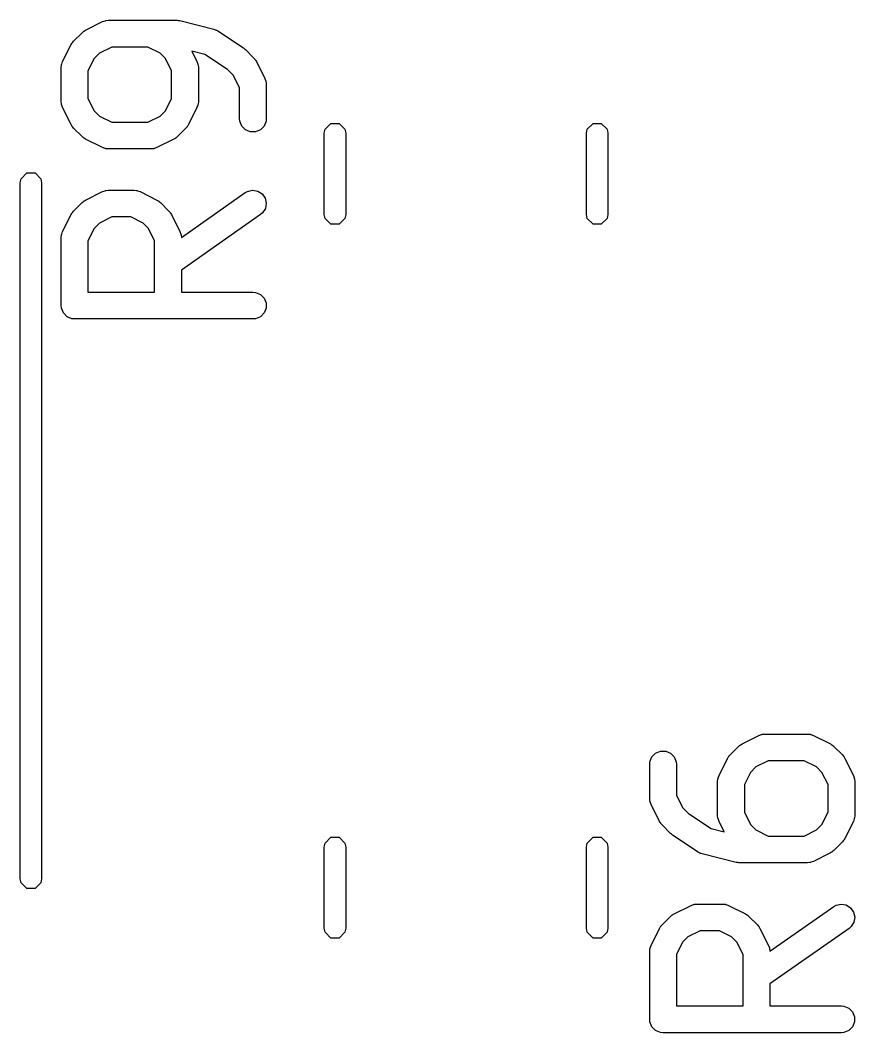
# Model space of a CAD drawing. Extents: x 1.5 to 88.5, y 4.3 to 54.6.
# Drawn here: x 16.96 to 21.64, y 32.19 to 37.86 of the extents above; entities that cross this region are included whole.
import ezdxf

# ---------------------------------------------------------------- set-up
doc = ezdxf.new("R2010")
doc.units = 0
doc.layers.add('BLACK', color=7, linetype='CONTINUOUS')

msp = doc.modelspace()

# ---------------------------------------------------------------- linework, layer by layer
at = {"layer": 'BLACK', "linetype": 'CONTINUOUS'}
for p, q in [((17.329017, 37.805177), (17.424255, 37.852796)), ((17.424255, 37.852796), (17.437986, 37.858051)), ((17.437986, 37.858051), (17.440675, 37.858242)), ((17.440675, 37.858242), (17.443164, 37.859273)), ((17.443164, 37.859273), (17.457796, 37.860714)), ((17.457796, 37.860714), (17.838748, 37.860714)), ((17.838748, 37.860714), (17.841301, 37.860462)), ((17.841301, 37.860462), (17.842394, 37.860625)), ((17.842394, 37.860625), (17.847867, 37.859815)), ((17.847867, 37.859815), (17.85338, 37.859273)), ((17.85338, 37.859273), (17.854401, 37.85885)), ((17.854401, 37.85885), (17.856938, 37.858475)), ((17.856938, 37.858475), (18.047414, 37.810856)), ((17.261906, 37.743509), (17.309525, 37.791128)), ((17.309525, 37.791128), (17.315274, 37.795846)), ((17.315274, 37.795846), (17.316574, 37.797345)), ((17.316574, 37.797345), (17.318833, 37.798766)), ((17.318833, 37.798766), (17.32089, 37.800455)), ((17.32089, 37.800455), (17.322717, 37.801212)), ((17.322717, 37.801212), (17.329017, 37.805177)), ((18.047414, 37.810856), (18.056036, 37.807775)), ((18.056036, 37.807775), (18.057853, 37.807416)), ((18.057853, 37.807416), (18.0595, 37.806537)), ((18.0595, 37.806537), (18.06126, 37.805909)), ((18.06126, 37.805909), (18.062748, 37.804805)), ((18.062748, 37.804805), (18.070827, 37.800499)), ((18.070827, 37.800499), (18.213684, 37.705261)), ((17.251821, 37.730316), (17.252579, 37.732144)), ((17.252579, 37.732144), (17.254267, 37.7342)), ((17.254267, 37.7342), (17.255689, 37.73646)), ((17.255689, 37.73646), (17.257187, 37.737759)), ((17.257187, 37.737759), (17.261906, 37.743509)), ((17.200238, 37.628779), (17.247857, 37.724017)), ((17.247857, 37.724017), (17.251821, 37.730316)), ((17.406985, 37.676456), (17.376578, 37.646049)), ((17.475501, 37.710714), (17.406985, 37.676456)), ((17.678186, 37.710714), (17.475501, 37.710714)), ((17.746702, 37.676456), (17.678186, 37.710714)), ((17.777109, 37.646049), (17.746702, 37.676456)), ((17.99843, 37.668484), (17.924334, 37.687009)), ((17.924334, 37.687009), (17.953449, 37.628779)), ((18.213684, 37.705261), (18.213724, 37.705227)), ((18.213724, 37.705227), (18.213748, 37.705218)), ((18.213748, 37.705218), (18.219324, 37.700641)), ((18.219324, 37.700641), (18.225059, 37.695945)), ((18.225059, 37.695945), (18.225073, 37.695923)), ((18.225073, 37.695923), (18.225113, 37.695891)), ((18.225113, 37.695891), (18.272733, 37.648272)), ((17.194983, 37.615047), (17.200238, 37.628779)), ((17.376578, 37.646049), (17.34232, 37.577533)), ((17.811367, 37.577533), (17.777109, 37.646049)), ((17.953449, 37.628779), (17.958704, 37.615048)), ((18.124299, 37.584572), (17.99843, 37.668484)), ((18.272733, 37.648272), (18.277451, 37.642522)), ((18.277451, 37.642522), (18.278951, 37.641222)), ((18.278951, 37.641222), (18.280373, 37.638962)), ((18.280373, 37.638962), (18.282061, 37.636906)), ((18.282061, 37.636906), (18.282818, 37.635078)), ((18.282818, 37.635078), (18.286783, 37.628779)), ((18.286783, 37.628779), (18.334402, 37.533541)), ((17.19232, 37.595238), (17.193761, 37.60987)), ((17.19232, 37.404762), (17.19232, 37.595238)), ((17.193761, 37.60987), (17.194792, 37.612359)), ((17.194792, 37.612359), (17.194983, 37.615047)), ((17.34232, 37.577533), (17.34232, 37.422467)), ((17.811367, 37.422467), (17.811367, 37.577533)), ((17.958704, 37.615048), (17.958895, 37.612358)), ((17.958895, 37.612358), (17.959926, 37.60987)), ((17.959926, 37.60987), (17.961367, 37.595238)), ((17.961367, 37.595238), (17.961367, 37.404762)), ((18.158062, 37.55081), (18.124299, 37.584572)), ((18.19232, 37.482295), (18.158062, 37.55081)), ((18.334402, 37.533541), (18.339657, 37.51981)), ((18.339657, 37.51981), (18.339848, 37.51712)), ((18.339848, 37.51712), (18.340879, 37.514632)), ((18.340879, 37.514632), (18.34232, 37.5)), ((18.19232, 37.309524), (18.19232, 37.482295)), ((18.34232, 37.5), (18.34232, 37.309524)), ((17.193761, 37.39013), (17.19232, 37.404762)), ((17.34232, 37.422467), (17.376578, 37.353951)), ((17.777109, 37.353951), (17.811367, 37.422467)), ((17.961367, 37.404762), (17.959926, 37.39013)), ((17.194792, 37.38764), (17.193761, 37.39013)), ((17.194983, 37.384953), (17.194792, 37.38764)), ((17.200238, 37.371221), (17.194983, 37.384953)), ((17.247857, 37.275983), (17.200238, 37.371221)), ((17.376578, 37.353951), (17.406985, 37.323544)), ((17.746702, 37.323544), (17.777109, 37.353951)), ((17.953449, 37.371221), (17.90583, 37.275983)), ((17.958704, 37.384952), (17.953449, 37.371221)), ((17.958895, 37.387641), (17.958704, 37.384952)), ((17.959926, 37.39013), (17.958895, 37.387641)), ((17.406985, 37.323544), (17.475501, 37.289286)), ((17.475501, 37.289286), (17.678186, 37.289286)), ((17.678186, 37.289286), (17.746702, 37.323544)), ((18.193761, 37.294892), (18.19232, 37.309524)), ((18.20496, 37.267856), (18.193761, 37.294892)), ((18.340879, 37.294892), (18.32968, 37.267856)), ((18.34232, 37.309524), (18.340879, 37.294892)), ((18.672068, 37.250025), (18.70454, 37.282497)), ((18.70454, 37.282497), (18.750462, 37.282497)), ((18.750462, 37.282497), (18.782934, 37.250025)), ((20.142068, 37.250025), (20.17454, 37.282497)), ((20.17454, 37.282497), (20.220462, 37.282497)), ((20.220462, 37.282497), (20.252934, 37.250025)), ((17.251821, 37.269683), (17.247857, 37.275983)), ((17.252579, 37.267856), (17.251821, 37.269683)), ((17.254267, 37.265799), (17.252579, 37.267856)), ((17.255689, 37.26354), (17.254267, 37.265799)), ((17.257187, 37.26224), (17.255689, 37.26354)), ((17.261906, 37.256491), (17.257187, 37.26224)), ((17.309525, 37.208872), (17.261906, 37.256491)), ((17.891781, 37.256491), (17.844162, 37.208872)), ((17.896499, 37.26224), (17.891781, 37.256491)), ((17.897998, 37.26354), (17.896499, 37.26224)), ((17.899419, 37.265799), (17.897998, 37.26354)), ((17.901108, 37.267856), (17.899419, 37.265799)), ((17.901865, 37.269683), (17.901108, 37.267856)), ((17.90583, 37.275983), (17.901865, 37.269683)), ((18.225652, 37.247164), (18.20496, 37.267856)), ((18.252688, 37.235965), (18.225652, 37.247164)), ((18.281952, 37.235965), (18.252688, 37.235965)), ((18.308988, 37.247164), (18.281952, 37.235965)), ((18.32968, 37.267856), (18.308988, 37.247164)), ((18.667501, 37.227064), (18.672068, 37.250025)), ((18.667501, 36.772936), (18.667501, 37.227064)), ((18.782934, 37.250025), (18.787501, 37.227064)), ((18.787501, 37.227064), (18.787501, 36.772936)), ((20.137501, 37.227064), (20.142068, 37.250025)), ((20.137501, 36.772936), (20.137501, 37.227064)), ((20.252934, 37.250025), (20.257501, 37.227064)), ((20.257501, 37.227064), (20.257501, 36.772936)), ((17.315274, 37.204153), (17.309525, 37.208872)), ((17.316574, 37.202655), (17.315274, 37.204153)), ((17.318833, 37.201233), (17.316574, 37.202655)), ((17.32089, 37.199545), (17.318833, 37.201233)), ((17.322717, 37.198787), (17.32089, 37.199545)), ((17.329017, 37.194823), (17.322717, 37.198787)), ((17.424255, 37.147204), (17.329017, 37.194823)), ((17.82467, 37.194823), (17.729432, 37.147204)), ((17.830969, 37.198787), (17.82467, 37.194823)), ((17.832797, 37.199545), (17.830969, 37.198787)), ((17.834853, 37.201233), (17.832797, 37.199545)), ((17.837113, 37.202655), (17.834853, 37.201233)), ((17.838412, 37.204153), (17.837113, 37.202655)), ((17.844162, 37.208872), (17.838412, 37.204153)), ((17.437986, 37.141949), (17.424255, 37.147204)), ((17.440675, 37.141757), (17.437986, 37.141949)), ((17.443164, 37.140727), (17.440675, 37.141757)), ((17.457796, 37.139286), (17.443164, 37.140727)), ((17.695891, 37.139286), (17.457796, 37.139286)), ((17.710523, 37.140727), (17.695891, 37.139286)), ((17.713012, 37.141758), (17.710523, 37.140727)), ((17.7157, 37.141949), (17.713012, 37.141758)), ((17.729432, 37.147204), (17.7157, 37.141949)), ((16.967068, 36.972961), (16.99954, 37.005433)), ((16.99954, 37.005433), (17.045462, 37.005433)), ((17.045462, 37.005433), (17.077934, 36.972961)), ((16.9625, 35), (16.962501, 36.95)), ((16.962501, 36.95), (16.967068, 36.972961)), ((17.077934, 36.972961), (17.082501, 36.95)), ((17.082501, 36.95), (17.0825, 35)), ((17.329017, 36.852796), (17.424255, 36.900415)), ((17.424255, 36.900415), (17.437986, 36.90567)), ((17.437986, 36.90567), (17.440675, 36.905861)), ((17.440675, 36.905861), (17.443164, 36.906892)), ((17.443164, 36.906892), (17.457796, 36.908333)), ((17.457796, 36.908333), (17.600653, 36.908333)), ((17.600653, 36.908333), (17.615285, 36.906892)), ((17.615285, 36.906892), (17.617774, 36.90586)), ((17.617774, 36.90586), (17.620462, 36.90567)), ((17.620462, 36.90567), (17.634194, 36.900415)), ((17.634194, 36.900415), (17.729432, 36.852796)), ((17.866019, 36.643972), (18.224311, 36.894776)), ((18.224311, 36.894776), (18.237124, 36.901986)), ((18.237124, 36.901986), (18.265695, 36.908315)), ((18.265695, 36.908315), (18.294513, 36.90323)), ((18.294513, 36.90323), (18.319191, 36.887503)), ((18.319191, 36.887503), (18.335973, 36.863529)), ((17.261906, 36.791128), (17.309525, 36.838747)), ((17.309525, 36.838747), (17.315274, 36.843465)), ((17.315274, 36.843465), (17.316574, 36.844964)), ((17.316574, 36.844964), (17.318833, 36.846385)), ((17.318833, 36.846385), (17.32089, 36.848074)), ((17.32089, 36.848074), (17.322717, 36.848831)), ((17.322717, 36.848831), (17.329017, 36.852796)), ((17.729432, 36.852796), (17.735731, 36.848831)), ((17.735731, 36.848831), (17.737559, 36.848074)), ((17.737559, 36.848074), (17.739615, 36.846385)), ((17.739615, 36.846385), (17.741875, 36.844964)), ((17.741875, 36.844964), (17.743174, 36.843465)), ((17.743174, 36.843465), (17.748924, 36.838747)), ((17.748924, 36.838747), (17.796543, 36.791128)), ((18.335973, 36.863529), (18.342303, 36.834958)), ((18.342303, 36.834958), (18.337217, 36.806141)), ((17.200238, 36.676398), (17.247857, 36.771636)), ((17.247857, 36.771636), (17.251821, 36.777935)), ((17.251821, 36.777935), (17.252579, 36.779763)), ((17.252579, 36.779763), (17.254267, 36.781819)), ((17.254267, 36.781819), (17.255689, 36.784079)), ((17.255689, 36.784079), (17.257187, 36.785378)), ((17.257187, 36.785378), (17.261906, 36.791128)), ((17.796543, 36.791128), (17.801261, 36.785378)), ((17.801261, 36.785378), (17.80276, 36.784079)), ((17.80276, 36.784079), (17.804181, 36.781819)), ((17.804181, 36.781819), (17.80587, 36.779763)), ((17.80587, 36.779763), (17.806627, 36.777935)), ((17.806627, 36.777935), (17.810592, 36.771636)), ((17.810592, 36.771636), (17.858211, 36.676398)), ((18.31033, 36.771891), (17.866129, 36.46095)), ((18.32149, 36.781462), (18.31033, 36.771891)), ((18.337217, 36.806141), (18.32149, 36.781462)), ((18.672068, 36.749975), (18.667501, 36.772936)), ((18.787501, 36.772936), (18.782934, 36.749975)), ((20.142068, 36.749975), (20.137501, 36.772936)), ((20.257501, 36.772936), (20.252934, 36.749975)), ((17.406985, 36.724075), (17.376578, 36.693668)), ((17.475501, 36.758333), (17.406985, 36.724075)), ((17.582948, 36.758333), (17.475501, 36.758333)), ((17.651464, 36.724075), (17.582948, 36.758333)), ((17.681871, 36.693668), (17.651464, 36.724075)), ((18.70454, 36.717503), (18.672068, 36.749975)), ((18.750462, 36.717503), (18.70454, 36.717503)), ((18.782934, 36.749975), (18.750462, 36.717503)), ((20.17454, 36.717503), (20.142068, 36.749975)), ((20.220462, 36.717503), (20.17454, 36.717503)), ((20.252934, 36.749975), (20.220462, 36.717503)), ((17.19232, 36.642857), (17.193761, 36.657489)), ((17.193761, 36.657489), (17.194792, 36.659978)), ((17.194792, 36.659978), (17.194983, 36.662666)), ((17.194983, 36.662666), (17.200238, 36.676398)), ((17.376578, 36.693668), (17.34232, 36.625152)), ((17.716129, 36.625152), (17.681871, 36.693668)), ((17.858211, 36.676398), (17.863466, 36.662667)), ((17.863466, 36.662667), (17.863657, 36.659977)), ((17.863657, 36.659977), (17.864688, 36.657489)), ((17.864688, 36.657489), (17.866019, 36.643972)), ((17.19232, 36.261905), (17.19232, 36.642857)), ((17.34232, 36.625152), (17.34232, 36.336905)), ((17.716129, 36.336905), (17.716129, 36.625152)), ((17.866129, 36.46095), (17.866129, 36.336905)), ((17.34232, 36.336905), (17.716129, 36.336905)), ((17.866129, 36.336905), (18.26732, 36.336905)), ((18.26732, 36.336905), (18.281952, 36.335464)), ((18.281952, 36.335464), (18.308988, 36.324265)), ((18.308988, 36.324265), (18.32968, 36.303573)), ((17.193761, 36.247273), (17.19232, 36.261905)), ((18.32968, 36.303573), (18.340879, 36.276537)), ((18.340879, 36.276537), (18.340879, 36.247273)), ((17.20496, 36.220237), (17.193761, 36.247273)), ((17.225652, 36.199545), (17.20496, 36.220237)), ((17.252688, 36.188346), (17.225652, 36.199545)), ((18.308988, 36.199545), (18.281952, 36.188346)), ((18.32968, 36.220237), (18.308988, 36.199545)), ((18.340879, 36.247273), (18.32968, 36.220237)), ((17.26732, 36.186905), (17.252688, 36.188346)), ((18.26732, 36.186905), (17.26732, 36.186905)), ((18.281952, 36.188346), (18.26732, 36.186905)), ((16.962501, 33.05), (16.9625, 35)), ((17.0825, 35), (17.082501, 33.05)), ((21.009969, 33.805177), (21.105207, 33.852796)), ((21.105207, 33.852796), (21.118938, 33.858051)), ((21.118938, 33.858051), (21.121627, 33.858242)), ((21.121627, 33.858242), (21.124116, 33.859273)), ((21.124116, 33.859273), (21.138748, 33.860714)), ((21.138748, 33.860714), (21.376843, 33.860714)), ((21.376843, 33.860714), (21.391475, 33.859273)), ((21.391475, 33.859273), (21.393964, 33.858241)), ((21.393964, 33.858241), (21.396652, 33.858051)), ((21.396652, 33.858051), (21.410384, 33.852796)), ((21.410384, 33.852796), (21.505622, 33.805177)), ((20.525652, 33.752836), (20.552688, 33.764035)), ((20.552688, 33.764035), (20.581952, 33.764035)), ((20.581952, 33.764035), (20.608988, 33.752836)), ((20.942858, 33.743509), (20.990477, 33.791128)), ((20.990477, 33.791128), (20.996226, 33.795846)), ((20.996226, 33.795846), (20.997526, 33.797345)), ((20.997526, 33.797345), (20.999785, 33.798766)), ((20.999785, 33.798766), (21.001842, 33.800455)), ((21.001842, 33.800455), (21.003669, 33.801212)), ((21.003669, 33.801212), (21.009969, 33.805177)), ((21.505622, 33.805177), (21.511918, 33.801213)), ((21.511918, 33.801213), (21.513748, 33.800456)), ((21.513748, 33.800456), (21.515806, 33.798766)), ((21.515806, 33.798766), (21.518065, 33.797345)), ((21.518065, 33.797345), (21.519364, 33.795846)), ((21.519364, 33.795846), (21.525113, 33.791129)), ((21.525113, 33.791129), (21.572733, 33.74351)), ((20.49232, 33.690476), (20.493761, 33.705108)), ((20.493761, 33.705108), (20.50496, 33.732144)), ((20.50496, 33.732144), (20.525652, 33.752836)), ((20.608988, 33.752836), (20.62968, 33.732144)), ((20.62968, 33.732144), (20.640879, 33.705108)), ((20.640879, 33.705108), (20.64232, 33.690476)), ((20.88119, 33.628779), (20.928809, 33.724017)), ((20.928809, 33.724017), (20.932773, 33.730316)), ((20.932773, 33.730316), (20.933531, 33.732144)), ((20.933531, 33.732144), (20.935219, 33.7342)), ((20.935219, 33.7342), (20.936641, 33.73646)), ((20.936641, 33.73646), (20.938139, 33.737759)), ((20.938139, 33.737759), (20.942858, 33.743509)), ((21.156453, 33.710714), (21.087937, 33.676456)), ((21.359138, 33.710714), (21.156453, 33.710714)), ((21.427654, 33.676455), (21.359138, 33.710714)), ((21.572733, 33.74351), (21.577451, 33.73776)), ((21.577451, 33.73776), (21.578951, 33.73646)), ((21.578951, 33.73646), (21.580373, 33.7342)), ((21.580373, 33.7342), (21.582061, 33.732144)), ((21.582061, 33.732144), (21.582818, 33.730316)), ((21.582818, 33.730316), (21.586783, 33.724017)), ((21.586783, 33.724017), (21.634402, 33.628779)), ((20.49232, 33.5), (20.49232, 33.690476)), ((20.64232, 33.690476), (20.64232, 33.517705)), ((21.05753, 33.646049), (21.023272, 33.577533)), ((21.087937, 33.676456), (21.05753, 33.646049)), ((21.458062, 33.646048), (21.427654, 33.676455)), ((21.49232, 33.577533), (21.458062, 33.646048)), ((20.873272, 33.595238), (20.874713, 33.60987)), ((20.873272, 33.404762), (20.873272, 33.595238)), ((20.874713, 33.60987), (20.875744, 33.612359)), ((20.875744, 33.612359), (20.875935, 33.615047)), ((20.875935, 33.615047), (20.88119, 33.628779)), ((21.634402, 33.628779), (21.639657, 33.615048)), ((21.639657, 33.615048), (21.639848, 33.612358)), ((21.639848, 33.612358), (21.640879, 33.60987)), ((21.640879, 33.60987), (21.64232, 33.595238)), ((21.64232, 33.595238), (21.64232, 33.404762)), ((21.023272, 33.577533), (21.023272, 33.422467)), ((21.49232, 33.422467), (21.49232, 33.577533)), ((20.493761, 33.485368), (20.49232, 33.5)), ((20.494792, 33.482878), (20.493761, 33.485368)), ((20.494983, 33.480191), (20.494792, 33.482878)), ((20.500238, 33.466459), (20.494983, 33.480191)), ((20.64232, 33.517705), (20.676578, 33.449189)), ((20.547857, 33.371221), (20.500238, 33.466459)), ((20.676578, 33.449189), (20.710338, 33.415429)), ((21.023272, 33.422467), (21.05753, 33.353951)), ((21.458062, 33.353951), (21.49232, 33.422467)), ((20.551821, 33.364921), (20.547857, 33.371221)), ((20.552579, 33.363094), (20.551821, 33.364921)), ((20.554267, 33.361037), (20.552579, 33.363094)), ((20.710338, 33.415429), (20.836209, 33.331515)), ((20.874713, 33.39013), (20.873272, 33.404762)), ((20.875744, 33.38764), (20.874713, 33.39013)), ((20.875935, 33.384953), (20.875744, 33.38764)), ((20.88119, 33.371221), (20.875935, 33.384953)), ((20.910305, 33.312991), (20.88119, 33.371221)), ((21.634402, 33.371221), (21.586783, 33.275983)), ((21.639657, 33.384952), (21.634402, 33.371221)), ((21.639848, 33.387641), (21.639657, 33.384952)), ((21.640879, 33.39013), (21.639848, 33.387641)), ((21.64232, 33.404762), (21.640879, 33.39013)), ((20.555689, 33.358778), (20.554267, 33.361037)), ((20.557187, 33.357478), (20.555689, 33.358778)), ((20.561906, 33.351729), (20.557187, 33.357478)), ((20.609525, 33.30411), (20.561906, 33.351729)), ((20.836209, 33.331515), (20.910305, 33.312991)), ((21.05753, 33.353951), (21.087937, 33.323544)), ((21.087937, 33.323544), (21.156453, 33.289286)), ((21.359138, 33.289286), (21.427654, 33.323544)), ((21.427654, 33.323544), (21.458062, 33.353951)), ((18.667501, 33.227064), (18.672068, 33.250025)), ((18.672068, 33.250025), (18.70454, 33.282497)), ((18.70454, 33.282497), (18.750462, 33.282497)), ((18.750462, 33.282497), (18.782934, 33.250025)), ((18.782934, 33.250025), (18.787501, 33.227064)), ((20.137501, 33.227064), (20.142068, 33.250025)), ((20.142068, 33.250025), (20.17454, 33.282497)), ((20.17454, 33.282497), (20.220462, 33.282497)), ((20.220462, 33.282497), (20.252934, 33.250025)), ((20.252934, 33.250025), (20.257501, 33.227064)), ((20.609565, 33.304076), (20.609525, 33.30411)), ((20.60958, 33.304055), (20.609565, 33.304076)), ((20.615421, 33.299271), (20.60958, 33.304055)), ((20.62089, 33.294783), (20.615421, 33.299271)), ((20.620912, 33.294773), (20.62089, 33.294783)), ((20.620955, 33.294739), (20.620912, 33.294773)), ((20.763813, 33.199501), (20.620955, 33.294739)), ((21.156453, 33.289286), (21.359138, 33.289286)), ((21.572733, 33.25649), (21.525113, 33.208871)), ((21.577451, 33.262239), (21.572733, 33.25649)), ((21.578951, 33.26354), (21.577451, 33.262239)), ((21.580373, 33.265799), (21.578951, 33.26354)), ((21.582061, 33.267856), (21.580373, 33.265799)), ((21.582818, 33.269683), (21.582061, 33.267856)), ((21.586783, 33.275983), (21.582818, 33.269683)), ((18.667501, 32.772936), (18.667501, 33.227064)), ((18.787501, 33.227064), (18.787501, 32.772936)), ((20.137501, 32.772936), (20.137501, 33.227064)), ((20.257501, 33.227064), (20.257501, 32.772936)), ((20.771887, 33.195196), (20.763813, 33.199501)), ((20.773379, 33.194091), (20.771887, 33.195196)), ((20.775141, 33.193461), (20.773379, 33.194091)), ((20.776787, 33.192584), (20.775141, 33.193461)), ((20.778601, 33.192225), (20.776787, 33.192584)), ((20.787225, 33.189144), (20.778601, 33.192225)), ((21.505622, 33.194823), (21.410384, 33.147204)), ((21.511918, 33.198786), (21.505622, 33.194823)), ((21.513748, 33.199544), (21.511918, 33.198786)), ((21.515806, 33.201233), (21.513748, 33.199544)), ((21.518065, 33.202655), (21.515806, 33.201233)), ((21.519364, 33.204153), (21.518065, 33.202655)), ((21.525113, 33.208871), (21.519364, 33.204153)), ((20.977701, 33.141525), (20.787225, 33.189144)), ((20.980237, 33.141149), (20.977701, 33.141525)), ((20.981259, 33.140727), (20.980237, 33.141149)), ((20.986771, 33.140184), (20.981259, 33.140727)), ((20.992245, 33.139375), (20.986771, 33.140184)), ((20.993337, 33.139537), (20.992245, 33.139375)), ((20.995891, 33.139286), (20.993337, 33.139537)), ((21.376843, 33.139286), (20.995891, 33.139286)), ((21.391475, 33.140727), (21.376843, 33.139286)), ((21.393964, 33.141758), (21.391475, 33.140727)), ((21.396652, 33.141949), (21.393964, 33.141758)), ((21.410384, 33.147204), (21.396652, 33.141949)), ((16.967068, 33.027039), (16.962501, 33.05)), ((16.99954, 32.994567), (16.967068, 33.027039)), ((17.077934, 33.027039), (17.045462, 32.994567)), ((17.082501, 33.05), (17.077934, 33.027039)), ((17.045462, 32.994567), (16.99954, 32.994567)), ((20.743164, 32.906892), (20.757796, 32.908333)), ((20.757796, 32.908333), (20.900653, 32.908333)), ((20.900653, 32.908333), (20.915285, 32.906892)), ((21.537124, 32.901986), (21.565695, 32.908315)), ((21.565695, 32.908315), (21.594513, 32.90323)), ((20.622717, 32.848831), (20.629017, 32.852796)), ((20.629017, 32.852796), (20.724255, 32.900415)), ((20.724255, 32.900415), (20.737986, 32.90567)), ((20.737986, 32.90567), (20.740675, 32.905861)), ((20.740675, 32.905861), (20.743164, 32.906892)), ((20.915285, 32.906892), (20.917774, 32.90586)), ((20.917774, 32.90586), (20.920462, 32.90567)), ((20.920462, 32.90567), (20.934194, 32.900415)), ((20.934194, 32.900415), (21.029432, 32.852796)), ((21.029432, 32.852796), (21.035731, 32.848831)), ((21.166019, 32.643972), (21.524311, 32.894776)), ((21.524311, 32.894776), (21.537124, 32.901986)), ((21.594513, 32.90323), (21.619191, 32.887503)), ((21.619191, 32.887503), (21.635973, 32.863529)), ((21.635973, 32.863529), (21.642303, 32.834958)), ((20.561906, 32.791128), (20.609525, 32.838747)), ((20.609525, 32.838747), (20.615274, 32.843465)), ((20.615274, 32.843465), (20.616574, 32.844964)), ((20.616574, 32.844964), (20.618833, 32.846385)), ((20.618833, 32.846385), (20.62089, 32.848074)), ((20.62089, 32.848074), (20.622717, 32.848831)), ((21.035731, 32.848831), (21.037559, 32.848074)), ((21.037559, 32.848074), (21.039615, 32.846385)), ((21.039615, 32.846385), (21.041875, 32.844964)), ((21.041875, 32.844964), (21.043174, 32.843465)), ((21.043174, 32.843465), (21.048924, 32.838747)), ((21.048924, 32.838747), (21.096543, 32.791128)), ((21.637217, 32.806141), (21.62149, 32.781462)), ((21.642303, 32.834958), (21.637217, 32.806141)), ((18.672068, 32.749975), (18.667501, 32.772936)), ((18.70454, 32.717503), (18.672068, 32.749975)), ((18.782934, 32.749975), (18.750462, 32.717503)), ((18.787501, 32.772936), (18.782934, 32.749975)), ((20.142068, 32.749975), (20.137501, 32.772936)), ((20.17454, 32.717503), (20.142068, 32.749975)), ((20.252934, 32.749975), (20.220462, 32.717503)), ((20.257501, 32.772936), (20.252934, 32.749975)), ((20.500238, 32.676398), (20.547857, 32.771636)), ((20.547857, 32.771636), (20.551821, 32.777935)), ((20.551821, 32.777935), (20.552579, 32.779763)), ((20.552579, 32.779763), (20.554267, 32.781819)), ((20.554267, 32.781819), (20.555689, 32.784079)), ((20.555689, 32.784079), (20.557187, 32.785378)), ((20.557187, 32.785378), (20.561906, 32.791128)), ((20.775501, 32.758333), (20.706985, 32.724075)), ((20.882948, 32.758333), (20.775501, 32.758333)), ((20.951464, 32.724075), (20.882948, 32.758333)), ((21.096543, 32.791128), (21.101261, 32.785378)), ((21.101261, 32.785378), (21.10276, 32.784079)), ((21.10276, 32.784079), (21.104181, 32.781819)), ((21.104181, 32.781819), (21.10587, 32.779763)), ((21.10587, 32.779763), (21.106627, 32.777935)), ((21.106627, 32.777935), (21.110592, 32.771636)), ((21.110592, 32.771636), (21.158211, 32.676398)), ((21.61033, 32.771891), (21.166129, 32.46095)), ((21.62149, 32.781462), (21.61033, 32.771891)), ((18.750462, 32.717503), (18.70454, 32.717503)), ((20.220462, 32.717503), (20.17454, 32.717503)), ((20.676578, 32.693668), (20.64232, 32.625152)), ((20.706985, 32.724075), (20.676578, 32.693668)), ((20.981871, 32.693668), (20.951464, 32.724075)), ((21.016129, 32.625152), (20.981871, 32.693668)), ((20.49232, 32.642857), (20.493761, 32.657489)), ((20.49232, 32.261905), (20.49232, 32.642857)), ((20.493761, 32.657489), (20.494792, 32.659978)), ((20.494792, 32.659978), (20.494983, 32.662666)), ((20.494983, 32.662666), (20.500238, 32.676398)), ((20.64232, 32.625152), (20.64232, 32.336905)), ((21.016129, 32.336905), (21.016129, 32.625152)), ((21.158211, 32.676398), (21.163466, 32.662667)), ((21.163466, 32.662667), (21.163657, 32.659977)), ((21.163657, 32.659977), (21.164688, 32.657489)), ((21.164688, 32.657489), (21.166019, 32.643972)), ((21.166129, 32.46095), (21.166129, 32.336905)), ((20.64232, 32.336905), (21.016129, 32.336905)), ((21.166129, 32.336905), (21.56732, 32.336905)), ((21.56732, 32.336905), (21.581952, 32.335464)), ((21.581952, 32.335464), (21.608988, 32.324265)), ((21.608988, 32.324265), (21.62968, 32.303573)), ((21.62968, 32.303573), (21.640879, 32.276537)), ((20.493761, 32.247273), (20.49232, 32.261905)), ((20.50496, 32.220237), (20.493761, 32.247273)), ((21.640879, 32.247273), (21.62968, 32.220237)), ((21.640879, 32.276537), (21.640879, 32.247273)), ((20.525652, 32.199545), (20.50496, 32.220237)), ((20.552688, 32.188346), (20.525652, 32.199545)), ((20.56732, 32.186905), (20.552688, 32.188346)), ((21.56732, 32.186905), (20.56732, 32.186905)), ((21.581952, 32.188346), (21.56732, 32.186905)), ((21.608988, 32.199545), (21.581952, 32.188346)), ((21.62968, 32.220237), (21.608988, 32.199545))]:
    msp.add_line(p, q, dxfattribs=at)

doc.saveas('drawing.dxf')
